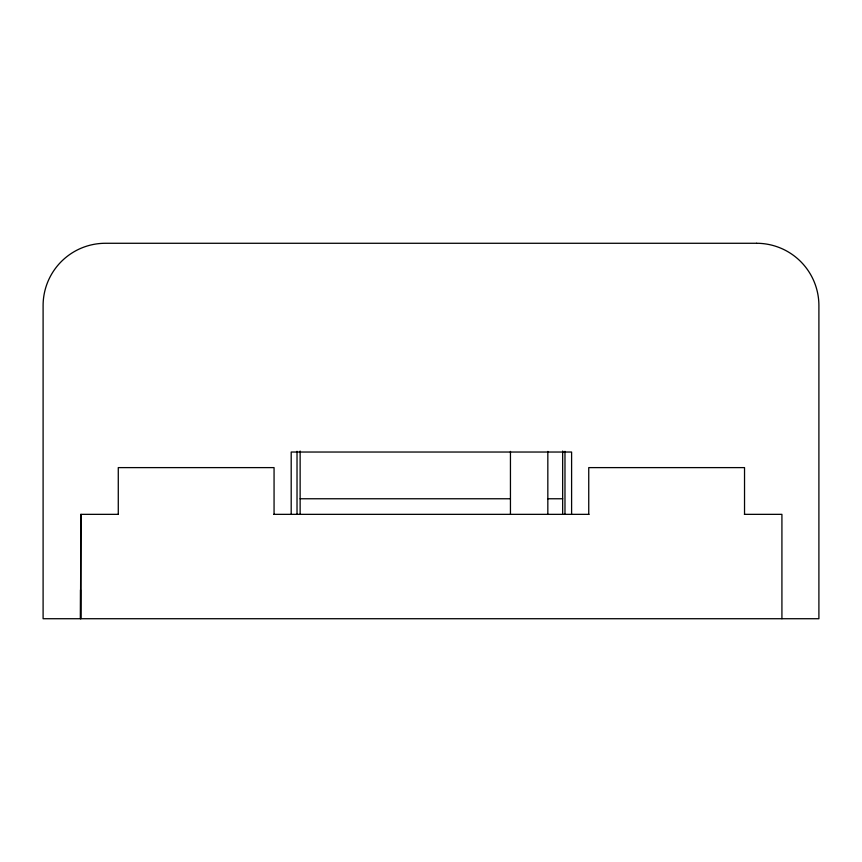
<?xml version="1.0" encoding="UTF-8"?>
<svg xmlns="http://www.w3.org/2000/svg" width="862" height="862" viewBox="0 0 862 862"><rect width="100%" height="100%" fill="white"/><g stroke="black" fill="none" stroke-linecap="round" stroke-linejoin="round"><path stroke-width="1.29" d="M118.396 514.345L80.888 514.345L80.489 618.722L80.489 589.856M300.138 498.764L510.164 498.764M547.855 498.764L562.66 498.764M273.782 514.345L589.026 514.345M744.412 514.345L781.92 514.345L781.92 618.722M744.531 514.345L744.531 467.613L588.746 467.613L588.746 514.345M571.603 514.345L571.603 452.033L291.194 452.033L291.194 514.345M564.976 451.311L564.976 514.345M562.66 451.041L562.66 514.345M547.833 451.419L547.833 514.345M510.444 451.419L510.444 514.345M300.138 451.041L300.138 514.345M297.024 451.311L297.024 514.345M274.062 514.345L274.062 467.613L118.277 467.613L118.277 514.345M80.888 514.345L80.888 618.722M756.588 243.278L105.412 243.278A62.312 62.312 0 0 0 43.1 305.59L43.1 618.722L818.9 618.722L818.9 305.59A62.312 62.312 0 0 0 756.588 243.278"/></g></svg>
